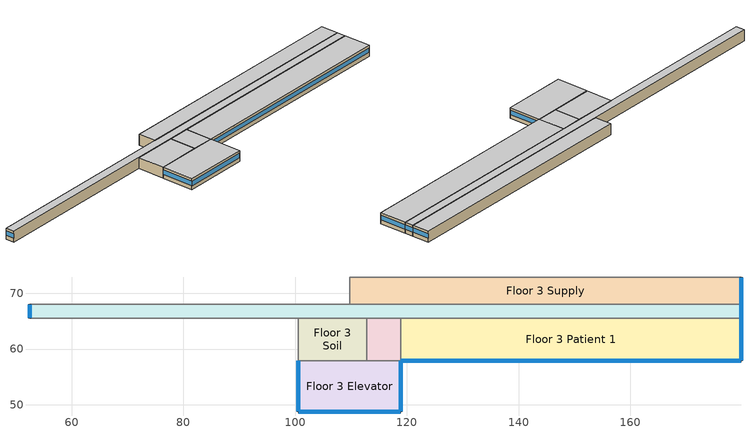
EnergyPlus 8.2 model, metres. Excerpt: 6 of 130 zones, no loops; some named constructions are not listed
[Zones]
Floor 3 Clean
 floor adiabatic (INT-FLOOR-TOPSIDE): 118.87,65.53 118.87,57.91 112.78,57.91 112.78,65.53 z6.1
 wall adiabatic (Standard_Int-Wall): 118.87,57.91 118.87,65.53 112.78,65.53 112.78,57.91 118.87,57.91 z6.1:9.14
 ceiling adiabatic (INT-FLOOR-UNDERSIDE): 112.78,65.53 112.78,57.91 118.87,57.91 118.87,65.53 z9.14
Floor 3 Elevator
 floor adiabatic (INT-FLOOR-TOPSIDE): 118.87,57.91 118.87,48.77 100.58,48.77 100.58,57.91 z6.1
 wall outside (Steel-Framed_R-13 + R-3.8 ci_Ext-wall): 100.58,57.91 100.58,48.77 118.87,48.77 118.87,57.91 z6.1:9.14
 wall adiabatic (Standard_Int-Wall): 118.87,57.91 100.58,57.91 z6.1:9.14
 window (std_window_UValue_3.237_SHGC_0.39_VT_0.495_east): 118.87,48.82 118.87,57.86 z7.2:8.43
 window (std_window_UValue_3.237_SHGC_0.39_VT_0.495): 100.63,48.77 118.82,48.77 z7.2:8.42
 window (std_window_UValue_3.237_SHGC_0.39_VT_0.495_west): 100.58,57.86 100.58,48.82 z7.2:8.43
 ceiling adiabatic (INT-FLOOR-UNDERSIDE): 100.58,57.91 100.58,48.77 118.87,48.77 118.87,57.91 z9.14
Floor 3 Patient 1
 floor adiabatic (INT-FLOOR-TOPSIDE): 179.83,65.53 179.83,57.91 118.87,57.91 118.87,65.53 z6.1
 wall outside (Steel-Framed_R-13 + R-3.8 ci_Ext-wall): 118.87,57.91 179.83,57.91 179.83,65.53 z6.1:9.14
 wall adiabatic (Standard_Int-Wall): 179.83,65.53 118.87,65.53 118.87,57.91 z6.1:9.14
 window (std_window_UValue_3.237_SHGC_0.39_VT_0.495): 118.92,57.91 179.78,57.91 z7.2:8.42
 window (std_window_UValue_3.237_SHGC_0.39_VT_0.495_east): 179.83,57.96 179.83,65.48 z7.2:8.43
 ceiling adiabatic (INT-FLOOR-UNDERSIDE): 118.87,65.53 118.87,57.91 179.83,57.91 179.83,65.53 z9.14
Floor 3 Patient Corridor 1
 floor adiabatic (INT-FLOOR-TOPSIDE): 179.83,67.97 179.83,65.53 52.43,65.53 52.43,67.97 z6.1
 wall outside (Steel-Framed_R-13 + R-3.8 ci_Ext-wall): 52.43,67.97 52.43,65.53 / 179.83,65.53 179.83,67.97 z6.1:9.14
 wall adiabatic (Standard_Int-Wall): 52.43,65.53 179.83,65.53 / 179.83,67.97 52.43,67.97 z6.1:9.14
 window (std_window_UValue_3.237_SHGC_0.39_VT_0.495_west): 52.43,67.92 52.43,65.58 z7.2:8.47
 window (std_window_UValue_3.237_SHGC_0.39_VT_0.495_east): 179.83,65.58 179.83,67.92 z7.2:8.47
 ceiling adiabatic (INT-FLOOR-UNDERSIDE): 52.43,67.97 52.43,65.53 179.83,65.53 179.83,67.97 z9.14
Floor 3 Soil
 floor adiabatic (INT-FLOOR-TOPSIDE): 112.78,65.53 112.78,57.91 100.58,57.91 100.58,65.53 z6.1
 wall adiabatic (Standard_Int-Wall): 112.78,57.91 112.78,65.53 100.58,65.53 100.58,57.91 112.78,57.91 z6.1:9.14
 ceiling adiabatic (INT-FLOOR-UNDERSIDE): 100.58,65.53 100.58,57.91 112.78,57.91 112.78,65.53 z9.14
Floor 3 Supply
 floor adiabatic (INT-FLOOR-TOPSIDE): 179.83,72.85 179.83,67.97 109.73,67.97 109.73,72.85 z6.1
 wall outside (Steel-Framed_R-13 + R-3.8 ci_Ext-wall): 179.83,67.97 179.83,72.85 z6.1:9.14
 wall adiabatic (Standard_Int-Wall): 179.83,72.85 109.73,72.85 109.73,67.97 179.83,67.97 z6.1:9.14
 window (std_window_UValue_3.237_SHGC_0.39_VT_0.495_east): 179.83,68.02 179.83,72.8 z7.2:8.44
 ceiling adiabatic (INT-FLOOR-UNDERSIDE): 109.73,72.85 109.73,67.97 179.83,67.97 179.83,72.85 z9.14
[WindowMaterial:Glazing]
Theoretical Glass [146]: Optical Data Type=SpectralAverage; Thickness {m}=0.003; Solar Transmittance at Normal Incidence=0.4818; Front Side Solar Reflectance at Normal Incidence=0.4682; Back Side Solar Reflectance at Normal Incidence=0.4682; Visible Transmittance at Normal Incidence=0.6216; Front Side Visible Reflectance at Normal Incidence=0.3284; Back Side Visible Reflectance at Normal Incidence=0.3284; Infrared Transmittance at Normal Incidence=0; Front Side Infrared Hemispherical Emissivity=0.9; Back Side Infrared Hemispherical Emissivity=0.9; Conductivity {W/m-K}=0.0303; Dirt Correction Factor for Solar and Visible Transmittance=1; Solar Diffusing=No
[Material]
Name | Roughness | Thickness {m} | Conductivity {W/m-K} | Density {kg/m3} | Specific Heat {J/kg-K} | Thermal Absorptance | Solar Absorptance | Visible Absorptance
MAT-CC05 8 HW CONCRETE | Rough | 0.2032 | 1.311 | 2240 | 836.8 | 0.9 | 0.7 | 0.7
Floor Insulation [2] | MediumRough | 0.0636 | 0.045 | 265 | 836.8 | 0.9 | 0.7 | 0.7
METAL Door Medium 18Ga_1; METAL Door Medium 18Ga_2 | Smooth | 0.0013 | 45.3149 | 7833.03 | 502.08 | 0.8 | 0.5 | 0.5
Std AC02 | MediumSmooth | 0.0127 | 0.057 | 288 | 1339 | 0.9 | 0.7 | 0.2
Std MAT-CC05 4  MW CONCRETE | Rough | 0.1 | 0.858 | 1968 | 836.8 | 0.9 | 0.7 | 0.2
Std PW05 | MediumSmooth | 0.0191 | 0.115 | 545 | 1213 | 0.9 | 0.78 | 0.78
Std Steel_Brown_Regular | Smooth | 0.0015 | 44.9696 | 7689 | 418 | 0.9 | 0.92 | 0.92
[Material:NoMass]
Name | Roughness | Thermal Resistance {m2-K/W} | Thermal Absorptance | Solar Absorptance | Visible Absorptance
CP02 CARPET PAD | VeryRough | 0.2165 | 0.9 | 0.7 | 0.8
AIR | Smooth | 0.2515 | 0.8 | 0.5 | 0.5
AIR [1] | Smooth | 0.1214 | 0.8 | 0.5 | 0.5
MAT-AIR-WALL | Rough | 0.207949 | 0.9 | 0.7
Std Opaque Door panel_con; Std Opaque Door panel_semi | MediumRough | 0.12327 | 0.9 | 0.7 | 0.7
Std Overhead Door Panel | MediumRough | 0.255345 | 0.9 | 0.7 | 0.7
[Construction]
INT-FLOOR-SLAB: Std MAT-CC05 4  MW CONCRETE
DropCeiling: Std AC02
Sloped_Metal_Roof: Std Steel_Brown_Regular, Std PW05
Gable_Wall: Std PW05
AIR-WALL: MAT-AIR-WALL
Std Swinging Door_con: Std Opaque Door panel_con
Std Swinging Door_semi: Std Opaque Door panel_semi
Std Overhead Door: Std Overhead Door Panel
std_window_UValue_3.919_SHGC_0.49_VT_0.622: Theoretical Glass [146]
Mass_R-8.3 ci_ExposedFloor: Floor Insulation [2], MAT-CC05 8 HW CONCRETE, CP02 CARPET PAD
Swinging_NR_door: METAL Door Medium 18Ga_1, AIR, METAL Door Medium 18Ga_2
Non-Swinging_NR_door: METAL Door Medium 18Ga_1, AIR [1], METAL Door Medium 18Ga_2
[SCHEDULE:COMPACT]
SURG_SAT_SCH: Through: 12/31, For: AllDays, Until: 24:00, 7.2
SAT_SCH: Through: 12/31, For: AllDays, Until: 24:00, 11.1
MOB_SAT_SCH: Through: 12/31, For: AllDays, Until: 24:00, 12.8
[Curve:Bicubic] Minimum Value of x=-50; Maximum Value of x=0; Minimum Value of y=15; Maximum Value of y=60
Name | Coefficient1 Constant | Coefficient2 x | Coefficient3 x**2 | Coefficient4 y | Coefficient5 y**2 | Coefficient6 x*y | Coefficient7 x**3 | Coefficient8 y**3 | Coefficient9 x**2*y | Coefficient10 x*y**2
RackA_RefrigerationCompressor:1_PowerCurve | 3578.2 | -100.518 | -2.8709 | 332.9306 | -3.1162 | 8.2501 | -0.0124 | 0.0138 | 0.044 | -0.0273
RackA_RefrigerationCompressor:1_CapacityCurve | 71345.9 | 2469.27 | 29.8532 | -670.749 | -2.3309 | -21.1323 | 0.1181 | 0.0194 | -0.2112 | -0.0274
RackA_RefrigerationCompressor:2_PowerCurve | 3868.68 | -150.62 | -4.13 | 367.5018 | -2.5386 | 10.2457 | -0.0179 | 0.005 | 0.0682 | -0.0253
RackA_RefrigerationCompressor:2_CapacityCurve | 83948.5 | 2886.43 | 34.5121 | -869.262 | -0.52 | -25.7393 | 0.1386 | 0.0089 | -0.2375 | -0.0084
RackA_RefrigerationCompressor:3_PowerCurve | 6788.31 | -145.66 | -5.7067 | 379.8006 | -1.9109 | 9.9172 | -0.0352 | 0.0081 | 0.0607 | -0.0083
RackA_RefrigerationCompressor:3_CapacityCurve | 110283 | 3781.09 | 45.0826 | -1233.82 | 2.5951 | -35.3244 | 0.1782 | -0.0118 | -0.3205 | 0.0117
RackA_RefrigerationCompressor:4_PowerCurve | 6993.84 | -183.722 | -6.2814 | 515.4503 | -3.1073 | 13.4058 | -0.0391 | 0.012 | 0.085 | -0.0223
RackA_RefrigerationCompressor:4_CapacityCurve | 127158 | 4318.63 | 51.3812 | -1415.93 | 3.3916 | -40.6434 | 0.2034 | -0.0198 | -0.3621 | 0.0284
